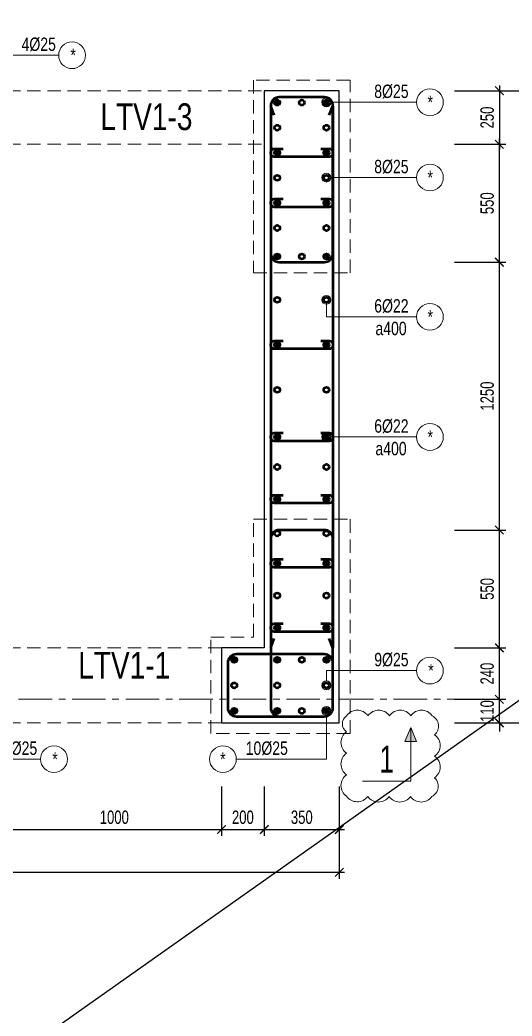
# Model space of a CAD drawing. Header units: millimetres. Extents: x -17374 to 181693, y -29783 to 15580.
# Drawn here: x 124585 to 126882, y 7609 to 12258 of the extents above; entities that cross this region are included whole.
import ezdxf
from ezdxf.enums import TextEntityAlignment as Align

# ---------------------------------------------------------------- set-up
doc = ezdxf.new("R2010")
doc.units = ezdxf.units.MM
doc.header["$LTSCALE"] = 250
doc.header["$MEASUREMENT"] = 0
for name, pattern in [('CENTER', [2, 1.25, -0.25, 0.25, -0.25]), ('CENTER2', [1.125, 0.75, -0.125, 0.125, -0.125]), ('HIDDEN', [0.375, 0.25, -0.125])]:
    doc.linetypes.add(name, pattern=pattern)
for name, color, linetype, lineweight in [('CDC.01.AXIS', 160, 'CENTER2', 13), ('CDC.02.DIM', 1, 'Continuous', 18), ('CDC.03.BORDER', 3, 'Continuous', 25), ('CDC.04.HIDDEN', 8, 'HIDDEN', 15), ('CDC.05.STEEL', 4, 'Continuous', 50), ('CDC.06.TEXT', 2, 'Continuous', 18), ('CDC.11.NOTE', 8, 'Continuous', 18), ('CDC.14.STEELNUM', 9, 'Continuous', 18), ('STEEL_NODE', 6, 'Continuous', 50)]:
    doc.layers.add(name, color=color, linetype=linetype, lineweight=lineweight)
doc.layers.add('CHANGE 2019', color=6, linetype='Continuous', lineweight=18, plot=False)
doc.layers.add('KCS_Plotter', color=11, linetype='Continuous', plot=False)
doc.styles.add('KC_SMTEXT', font='arial.ttf', dxfattribs={"width": 0.7})
doc.styles.add('KCS_SMTEXT', font='arial.ttf', dxfattribs={"width": 0.7})
doc.dimstyles.new('KCS_DIM25', dxfattribs={"dimscale": 25, "dimtxt": 2.5, "dimasz": 1.6, "dimexe": 1.2, "dimexo": 0, "dimgap": 1, "dimtad": 1, "dimdec": 0, "dimzin": 0, "dimdsep": 46, "dimtxsty": 'KCS_SMTEXT', "dimblk": 'ARCHTICK', "dimcen": 0, "dimdle": 1, "dimclrd": 1, "dimclre": 1, "dimclrt": 2, "dimadec": 0, "dimazin": 0, "dimtfac": 1, "dimtdec": 0, "dimtix": 1, "dimtmove": 2, "dimatfit": 3, "dimfxl": 1, "dimtolj": 1, "dimtzin": 0, "dimarcsym": 0})

# ---------------------------------------------------------------- blocks, each defined once
blk = doc.blocks.new('_ArchTick')
at = {"color": 0, "linetype": 'ByBlock', "const_width": 0.15}
blk.add_lwpolyline([(-0.5, -0.5), (0.5, 0.5)], dxfattribs=at)
blk = doc.blocks.new('*D547')
at = {"layer": 'CDC.02.DIM', "color": 1, "lineweight": -2, "transparency": 16777216}
for p, q in [((127022.6, 11952.3), (127022.6, 8952.3)), ((126612.5, 11927.3), (127052.6, 11927.3)), ((126612.5, 8977.3), (127052.6, 8977.3))]:
    blk.add_line(p, q, dxfattribs=at)
at = {"layer": 'Defpoints', "color": 0, "transparency": 16777216}
for p in [(126612.5, 11927.3), (126612.5, 8977.3), (127022.6, 8977.3)]:
    blk.add_point(p, dxfattribs=at)
at = {"layer": 'CDC.02.DIM', "color": 1, "lineweight": -2, "transparency": 16777216, "xscale": 40, "yscale": 40, "zscale": 40}
for p, rotation in [((127022.6, 11927.3), 90), ((127022.6, 8977.3), 270)]:
    blk.add_blockref('_ArchTick', p, dxfattribs=dict(at, rotation=rotation))
at = {"layer": 'CDC.02.DIM', "color": 2, "transparency": 16777216, "insert": (126965.7, 10452.3), "char_height": 62.5, "attachment_point": 5, "rotation": 90, "style": 'KCS_SMTEXT'}
blk.add_mtext('\\A1;2950', dxfattribs=at)
blk = doc.blocks.new('*D548')
at = {"layer": 'CDC.02.DIM', "color": 1, "lineweight": -2, "transparency": 16777216}
for p, q in [((126822.6, 9087.3), (126822.6, 9127.3)), ((126612.5, 9087.3), (126852.6, 9087.3)), ((126822.6, 8977.3), (126822.6, 9087.3)), ((126612.5, 8977.3), (126852.6, 8977.3)), ((126822.6, 8977.3), (126822.6, 8937.3))]:
    blk.add_line(p, q, dxfattribs=at)
at = {"layer": 'Defpoints', "color": 0, "transparency": 16777216}
for p in [(126612.5, 9087.3), (126822.6, 9087.3), (126612.5, 8977.3)]:
    blk.add_point(p, dxfattribs=at)
at = {"layer": 'CDC.02.DIM', "color": 1, "lineweight": -2, "transparency": 16777216, "xscale": 40, "yscale": 40, "zscale": 40}
for p, rotation in [((126822.6, 9087.3), 270), ((126822.6, 8977.3), 90)]:
    blk.add_blockref('_ArchTick', p, dxfattribs=dict(at, rotation=rotation))
at = {"layer": 'CDC.02.DIM', "color": 2, "transparency": 16777216, "insert": (126765.7, 9032.3), "char_height": 62.5, "attachment_point": 5, "rotation": 90, "style": 'KCS_SMTEXT'}
blk.add_mtext('\\A1;110', dxfattribs=at)
blk = doc.blocks.new('*D549')
at = {"layer": 'CDC.02.DIM', "color": 1, "lineweight": -2, "transparency": 16777216}
for p, q in [((126822.6, 9302.3), (126822.6, 9902.3)), ((126612.5, 9877.3), (126852.6, 9877.3)), ((126612.5, 9327.3), (126852.6, 9327.3))]:
    blk.add_line(p, q, dxfattribs=at)
at = {"layer": 'Defpoints', "color": 0, "transparency": 16777216}
for p in [(126612.5, 9877.3), (126822.6, 9877.3), (126612.5, 9327.3)]:
    blk.add_point(p, dxfattribs=at)
at = {"layer": 'CDC.02.DIM', "color": 1, "lineweight": -2, "transparency": 16777216, "xscale": 40, "yscale": 40, "zscale": 40}
for p, rotation in [((126822.6, 9877.3), 90), ((126822.6, 9327.3), 270)]:
    blk.add_blockref('_ArchTick', p, dxfattribs=dict(at, rotation=rotation))
at = {"layer": 'CDC.02.DIM', "color": 2, "transparency": 16777216, "insert": (126765.7, 9602.3), "char_height": 62.5, "attachment_point": 5, "rotation": 90, "style": 'KCS_SMTEXT'}
blk.add_mtext('\\A1;550', dxfattribs=at)
blk = doc.blocks.new('*D557')
at = {"layer": 'CDC.02.DIM', "color": 1, "lineweight": -2, "transparency": 16777216}
for p, q in [((116615.6, 8679.6), (116615.6, 8249.6)), ((126075.6, 8679.6), (126075.6, 8249.6)), ((126100.6, 8279.6), (116590.6, 8279.6))]:
    blk.add_line(p, q, dxfattribs=at)
at = {"layer": 'Defpoints', "color": 0, "transparency": 16777216}
for p in [(116615.6, 8679.6), (126075.6, 8679.6), (116615.6, 8279.6)]:
    blk.add_point(p, dxfattribs=at)
at = {"layer": 'CDC.02.DIM', "color": 1, "lineweight": -2, "transparency": 16777216, "xscale": 40, "yscale": 40, "zscale": 40, "rotation": 180}
blk.add_blockref('_ArchTick', (116615.6, 8279.6), dxfattribs=at)
at = {"layer": 'CDC.02.DIM', "color": 1, "lineweight": -2, "transparency": 16777216, "xscale": 40, "yscale": 40, "zscale": 40}
blk.add_blockref('_ArchTick', (126075.6, 8279.6), dxfattribs=at)
at = {"layer": 'CDC.02.DIM', "color": 2, "transparency": 16777216, "insert": (121345.6, 8336.6), "char_height": 62.5, "attachment_point": 5, "style": 'KCS_SMTEXT'}
blk.add_mtext('\\A1;9460', dxfattribs=at)
blk = doc.blocks.new('*D567')
at = {"layer": 'CDC.02.DIM', "color": 1, "lineweight": -2, "transparency": 16777216}
for p, q in [((124525.6, 8679.6), (124525.6, 8449.6)), ((125525.6, 8679.6), (125525.6, 8449.6)), ((124500.6, 8479.6), (125550.6, 8479.6))]:
    blk.add_line(p, q, dxfattribs=at)
at = {"layer": 'Defpoints', "color": 0, "transparency": 16777216}
for p in [(124525.6, 8679.6), (125525.6, 8679.6), (125525.6, 8479.6)]:
    blk.add_point(p, dxfattribs=at)
at = {"layer": 'CDC.02.DIM', "color": 1, "lineweight": -2, "transparency": 16777216, "xscale": 40, "yscale": 40, "zscale": 40, "rotation": 180}
blk.add_blockref('_ArchTick', (124525.6, 8479.6), dxfattribs=at)
at = {"layer": 'CDC.02.DIM', "color": 1, "lineweight": -2, "transparency": 16777216, "xscale": 40, "yscale": 40, "zscale": 40}
blk.add_blockref('_ArchTick', (125525.6, 8479.6), dxfattribs=at)
at = {"layer": 'CDC.02.DIM', "color": 2, "transparency": 16777216, "insert": (125025.6, 8536.5), "char_height": 62.5, "attachment_point": 5, "style": 'KCS_SMTEXT'}
blk.add_mtext('\\A1;1000', dxfattribs=at)
blk = doc.blocks.new('*D568')
at = {"layer": 'CDC.02.DIM', "color": 1, "lineweight": -2, "transparency": 16777216}
for p, q in [((125725.6, 8679.6), (125725.6, 8449.6)), ((126075.6, 8679.6), (126075.6, 8449.6)), ((125700.6, 8479.6), (126100.6, 8479.6))]:
    blk.add_line(p, q, dxfattribs=at)
at = {"layer": 'Defpoints', "color": 0, "transparency": 16777216}
for p in [(125725.6, 8679.6), (126075.6, 8679.6), (126075.6, 8479.6)]:
    blk.add_point(p, dxfattribs=at)
at = {"layer": 'CDC.02.DIM', "color": 1, "lineweight": -2, "transparency": 16777216, "xscale": 40, "yscale": 40, "zscale": 40, "rotation": 180}
blk.add_blockref('_ArchTick', (125725.6, 8479.6), dxfattribs=at)
at = {"layer": 'CDC.02.DIM', "color": 1, "lineweight": -2, "transparency": 16777216, "xscale": 40, "yscale": 40, "zscale": 40}
blk.add_blockref('_ArchTick', (126075.6, 8479.6), dxfattribs=at)
at = {"layer": 'CDC.02.DIM', "color": 2, "transparency": 16777216, "insert": (125900.6, 8536.5), "char_height": 62.5, "attachment_point": 5, "style": 'KCS_SMTEXT'}
blk.add_mtext('\\A1;350', dxfattribs=at)
blk = doc.blocks.new('*D569')
at = {"layer": 'CDC.02.DIM', "color": 1, "lineweight": -2, "transparency": 16777216}
for p, q in [((125525.6, 8679.6), (125525.6, 8449.6)), ((125725.6, 8679.6), (125725.6, 8449.6)), ((125500.6, 8479.6), (125750.6, 8479.6))]:
    blk.add_line(p, q, dxfattribs=at)
at = {"layer": 'Defpoints', "color": 0, "transparency": 16777216}
for p in [(125525.6, 8679.6), (125725.6, 8679.6), (125725.6, 8479.6)]:
    blk.add_point(p, dxfattribs=at)
at = {"layer": 'CDC.02.DIM', "color": 1, "lineweight": -2, "transparency": 16777216, "xscale": 40, "yscale": 40, "zscale": 40, "rotation": 180}
blk.add_blockref('_ArchTick', (125525.6, 8479.6), dxfattribs=at)
at = {"layer": 'CDC.02.DIM', "color": 1, "lineweight": -2, "transparency": 16777216, "xscale": 40, "yscale": 40, "zscale": 40}
blk.add_blockref('_ArchTick', (125725.6, 8479.6), dxfattribs=at)
at = {"layer": 'CDC.02.DIM', "color": 2, "transparency": 16777216, "insert": (125625.6, 8536.5), "char_height": 62.5, "attachment_point": 5, "style": 'KCS_SMTEXT'}
blk.add_mtext('\\A1;200', dxfattribs=at)
blk = doc.blocks.new('*D532')
at = {"layer": 'CDC.02.DIM', "color": 1, "lineweight": -2, "transparency": 16777216}
for p, q in [((126822.6, 9062.3), (126822.6, 9352.3)), ((126612.5, 9327.3), (126852.6, 9327.3)), ((126612.5, 9087.3), (126852.6, 9087.3))]:
    blk.add_line(p, q, dxfattribs=at)
at = {"layer": 'Defpoints', "color": 0, "transparency": 16777216}
for p in [(126612.5, 9327.3), (126822.6, 9327.3), (126612.5, 9087.3)]:
    blk.add_point(p, dxfattribs=at)
at = {"layer": 'CDC.02.DIM', "color": 1, "lineweight": -2, "transparency": 16777216, "xscale": 40, "yscale": 40, "zscale": 40}
for p, rotation in [((126822.6, 9327.3), 90), ((126822.6, 9087.3), 270)]:
    blk.add_blockref('_ArchTick', p, dxfattribs=dict(at, rotation=rotation))
at = {"layer": 'CDC.02.DIM', "color": 2, "transparency": 16777216, "insert": (126765.7, 9207.3), "char_height": 62.5, "attachment_point": 5, "rotation": 90, "style": 'KCS_SMTEXT'}
blk.add_mtext('\\A1;240', dxfattribs=at)
blk = doc.blocks.new('*D534')
at = {"layer": 'CDC.02.DIM', "color": 1, "lineweight": -2, "transparency": 16777216}
for p, q in [((126822.6, 11952.3), (126822.6, 11652.3)), ((126612.5, 11927.3), (126852.6, 11927.3)), ((126612.5, 11677.3), (126852.6, 11677.3))]:
    blk.add_line(p, q, dxfattribs=at)
at = {"layer": 'Defpoints', "color": 0, "transparency": 16777216}
for p in [(126612.5, 11927.3), (126612.5, 11677.3), (126822.6, 11677.3)]:
    blk.add_point(p, dxfattribs=at)
at = {"layer": 'CDC.02.DIM', "color": 1, "lineweight": -2, "transparency": 16777216, "xscale": 40, "yscale": 40, "zscale": 40}
for p, rotation in [((126822.6, 11927.3), 90), ((126822.6, 11677.3), 270)]:
    blk.add_blockref('_ArchTick', p, dxfattribs=dict(at, rotation=rotation))
at = {"layer": 'CDC.02.DIM', "color": 2, "transparency": 16777216, "insert": (126765.7, 11802.3), "char_height": 62.5, "attachment_point": 5, "rotation": 90, "style": 'KCS_SMTEXT'}
blk.add_mtext('\\A1;250', dxfattribs=at)
blk = doc.blocks.new('*D535')
at = {"layer": 'CDC.02.DIM', "color": 1, "lineweight": -2, "transparency": 16777216}
for p, q in [((126612.5, 11677.3), (126852.6, 11677.3)), ((126822.6, 11102.3), (126822.6, 11702.3)), ((126612.5, 11127.3), (126852.6, 11127.3))]:
    blk.add_line(p, q, dxfattribs=at)
at = {"layer": 'Defpoints', "color": 0, "transparency": 16777216}
for p in [(126612.5, 11677.3), (126822.6, 11677.3), (126612.5, 11127.3)]:
    blk.add_point(p, dxfattribs=at)
at = {"layer": 'CDC.02.DIM', "color": 1, "lineweight": -2, "transparency": 16777216, "xscale": 40, "yscale": 40, "zscale": 40}
for p, rotation in [((126822.6, 11677.3), 90), ((126822.6, 11127.3), 270)]:
    blk.add_blockref('_ArchTick', p, dxfattribs=dict(at, rotation=rotation))
at = {"layer": 'CDC.02.DIM', "color": 2, "transparency": 16777216, "insert": (126765.7, 11402.3), "char_height": 62.5, "attachment_point": 5, "rotation": 90, "style": 'KCS_SMTEXT'}
blk.add_mtext('\\A1;550', dxfattribs=at)
blk = doc.blocks.new('*D536')
at = {"layer": 'CDC.02.DIM', "color": 1, "lineweight": -2, "transparency": 16777216}
for p, q in [((126612.5, 11127.3), (126852.6, 11127.3)), ((126822.6, 9852.3), (126822.6, 11152.3)), ((126612.5, 9877.3), (126852.6, 9877.3))]:
    blk.add_line(p, q, dxfattribs=at)
at = {"layer": 'Defpoints', "color": 0, "transparency": 16777216}
for p in [(126612.5, 11127.3), (126822.6, 11127.3), (126612.5, 9877.3)]:
    blk.add_point(p, dxfattribs=at)
at = {"layer": 'CDC.02.DIM', "color": 1, "lineweight": -2, "transparency": 16777216, "xscale": 40, "yscale": 40, "zscale": 40}
for p, rotation in [((126822.6, 11127.3), 90), ((126822.6, 9877.3), 270)]:
    blk.add_blockref('_ArchTick', p, dxfattribs=dict(at, rotation=rotation))
at = {"layer": 'CDC.02.DIM', "color": 2, "transparency": 16777216, "insert": (126765.7, 10502.3), "char_height": 62.5, "attachment_point": 5, "rotation": 90, "style": 'KCS_SMTEXT'}
blk.add_mtext('\\A1;1250', dxfattribs=at)
blk = doc.blocks.new('GCHN')
at = {"layer": 'CDC.06.TEXT'}
h = blk.add_hatch(color=4, dxfattribs=at)
h.dxf.hatch_style = 1
h.paths.add_polyline_path([(0, 500), (-53.8, 370.1), (53.8, 370.1)])
at = {"layer": 'CDC.06.TEXT', "color": 4}
for p, q in [((0, 500), (-53.8, 370.1)), ((0, 0), (0, 500)), ((0, 500), (53.8, 370.1)), ((-53.8, 370.1), (53.8, 370.1)), ((-450, 0), (0, 0))]:
    blk.add_line(p, q, dxfattribs=at)
at = {"layer": 'CDC.06.TEXT', "color": 4, "style": 'KCS_SMTEXT', "width": 0.7}
blk.add_attdef('T', text='', height=250, dxfattribs=at).set_placement((-225, 205), align=Align.MIDDLE)

msp = doc.modelspace()

# ---------------------------------------------------------------- hatches: boundary and pattern name
at = {"layer": 'STEEL_NODE'}
h = msp.add_hatch(color=1, dxfattribs=at)
h.dxf.hatch_style = 1
h.paths.add_polyline_path([(125798.31, 11871.9, 1), (125773.31, 11871.9, 1)])
h = msp.add_hatch(color=1, dxfattribs=at)
h.dxf.hatch_style = 1
h.paths.add_polyline_path([(125773.31, 11871.9, -1), (125798.31, 11871.9, -1)])
h = msp.add_hatch(color=1, dxfattribs=at)
h.dxf.hatch_style = 1
h.paths.add_polyline_path([(126002.91, 11871.9, -1), (126027.91, 11871.9, -1)])
h = msp.add_hatch(color=1, dxfattribs=at)
h.dxf.hatch_style = 1
h.paths.add_polyline_path([(126027.91, 11871.9, 1), (126002.91, 11871.9, 1)])
h = msp.add_hatch(color=1, dxfattribs=at)
h.dxf.hatch_style = 1
h.paths.add_polyline_path([(125798.31, 11637.81, 1), (125773.31, 11637.81, 1)])
h = msp.add_hatch(color=1, dxfattribs=at)
h.dxf.hatch_style = 1
h.paths.add_polyline_path([(125773.31, 11637.81, -1), (125798.31, 11637.81, -1)])
h = msp.add_hatch(color=1, dxfattribs=at)
h.dxf.hatch_style = 1
h.paths.add_polyline_path([(126002.91, 11637.81, -1), (126027.91, 11637.81, -1)])
h = msp.add_hatch(color=1, dxfattribs=at)
h.dxf.hatch_style = 1
h.paths.add_polyline_path([(126027.91, 11637.81, 1), (126002.91, 11637.81, 1)])
h = msp.add_hatch(color=1, dxfattribs=at)
h.dxf.hatch_style = 1
h.paths.add_polyline_path([(125798.31, 11403.71, 1), (125773.31, 11403.71, 1)])
h = msp.add_hatch(color=1, dxfattribs=at)
h.dxf.hatch_style = 1
h.paths.add_polyline_path([(125773.31, 11403.71, -1), (125798.31, 11403.71, -1)])
h = msp.add_hatch(color=1, dxfattribs=at)
h.dxf.hatch_style = 1
h.paths.add_polyline_path([(126002.91, 11403.71, -1), (126027.91, 11403.71, -1)])
h = msp.add_hatch(color=1, dxfattribs=at)
h.dxf.hatch_style = 1
h.paths.add_polyline_path([(126027.91, 11403.71, 1), (126002.91, 11403.71, 1)])
h = msp.add_hatch(color=1, dxfattribs=at)
h.dxf.hatch_style = 1
h.paths.add_polyline_path([(125798.31, 11153.71, -1), (125773.31, 11153.71, -1)])
h = msp.add_hatch(color=1, dxfattribs=at)
h.dxf.hatch_style = 1
h.paths.add_polyline_path([(126002.91, 11153.71, 1), (126027.91, 11153.71, 1)])
h = msp.add_hatch(color=1, dxfattribs=at)
h.dxf.hatch_style = 1
h.paths.add_polyline_path([(125798.31, 10741.4, -1), (125773.31, 10741.4, -1)])
h = msp.add_hatch(color=1, dxfattribs=at)
h.dxf.hatch_style = 1
h.paths.add_polyline_path([(126002.91, 10741.4, 1), (126027.91, 10741.4, 1)])
h = msp.add_hatch(color=1, dxfattribs=at)
h.dxf.hatch_style = 1
h.paths.add_polyline_path([(125798.31, 10311.4, -1), (125773.31, 10311.4, -1)])
h = msp.add_hatch(color=1, dxfattribs=at)
h.dxf.hatch_style = 1
h.paths.add_polyline_path([(126002.91, 10311.4, 1), (126027.91, 10311.4, 1)])
h = msp.add_hatch(color=1, dxfattribs=at)
h.dxf.hatch_style = 1
h.paths.add_polyline_path([(125798.31, 10021.4, -1), (125773.31, 10021.4, -1)])
h = msp.add_hatch(color=1, dxfattribs=at)
h.dxf.hatch_style = 1
h.paths.add_polyline_path([(126002.91, 10021.4, 1), (126027.91, 10021.4, 1)])
h = msp.add_hatch(color=1, dxfattribs=at)
h.dxf.hatch_style = 1
h.paths.add_polyline_path([(125798.31, 9721.4, -1), (125773.31, 9721.4, -1)])
h = msp.add_hatch(color=1, dxfattribs=at)
h.dxf.hatch_style = 1
h.paths.add_polyline_path([(126002.91, 9721.4, 1), (126027.91, 9721.4, 1)])
h = msp.add_hatch(color=1, dxfattribs=at)
h.dxf.hatch_style = 1
h.paths.add_polyline_path([(125798.31, 9421.4, -1), (125773.31, 9421.4, -1)])
h = msp.add_hatch(color=1, dxfattribs=at)
h.dxf.hatch_style = 1
h.paths.add_polyline_path([(126002.91, 9421.4, 1), (126027.91, 9421.4, 1)])
h = msp.add_hatch(color=1, dxfattribs=at)
h.dxf.hatch_style = 1
h.paths.add_polyline_path([(125597.98, 9271.4, 1), (125572.98, 9271.4, 1)])
h = msp.add_hatch(color=1, dxfattribs=at)
h.dxf.hatch_style = 1
h.paths.add_polyline_path([(125798.31, 9271.4, 1), (125773.31, 9271.4, 1)])
h = msp.add_hatch(color=1, dxfattribs=at)
h.dxf.hatch_style = 1
h.paths.add_polyline_path([(126002.91, 9271.4, -1), (126027.91, 9271.4, -1)])
h = msp.add_hatch(color=1, dxfattribs=at)
h.dxf.hatch_style = 1
h.paths.add_polyline_path([(125597.98, 9033.23, -1), (125572.98, 9033.23, -1)])
h = msp.add_hatch(color=1, dxfattribs=at)
h.dxf.hatch_style = 1
h.paths.add_polyline_path([(125572.98, 9033.23, 1), (125597.98, 9033.23, 1)])
h = msp.add_hatch(color=1, dxfattribs=at)
h.dxf.hatch_style = 1
h.paths.add_polyline_path([(125798.31, 9033.23, -1), (125773.31, 9033.23, -1)])
h = msp.add_hatch(color=1, dxfattribs=at)
h.dxf.hatch_style = 1
h.paths.add_polyline_path([(125773.31, 9033.23, 1), (125798.31, 9033.23, 1)])
h = msp.add_hatch(color=1, dxfattribs=at)
h.dxf.hatch_style = 1
h.paths.add_polyline_path([(126002.91, 9033.23, 1), (126027.91, 9033.23, 1)])
h = msp.add_hatch(color=1, dxfattribs=at)
h.dxf.hatch_style = 1
h.paths.add_polyline_path([(126027.91, 9033.23, -1), (126002.91, 9033.23, -1)])

# ---------------------------------------------------------------- linework, layer by layer
at = {"layer": 'CDC.01.AXIS', "linetype": 'CENTER', "ltscale": 0.5}
msp.add_line((116078.72, 9087.31), (126612.51, 9087.31), dxfattribs=at)
at = {"layer": 'CDC.03.BORDER'}
msp.add_lwpolyline([(126075.61, 11927.31), (125725.61, 11927.31), (125725.61, 9327.31), (125525.61, 9327.31), (125525.61, 8977.31), (126075.61, 8977.31), (126075.61, 11927.31)], dxfattribs=at)
at = {"layer": 'CDC.04.HIDDEN'}
for p, q in [((124525.61, 11927.31), (125725.61, 11927.31)), ((124525.61, 11677.31), (125725.61, 11677.31)), ((124525.61, 9327.31), (125525.61, 9327.31)), ((124525.61, 8977.31), (125525.61, 8977.31))]:
    msp.add_line(p, q, dxfattribs=at)
for points in [[(126125.61, 11077.33), (126125.61, 11977.31), (125675.61, 11977.31), (125675.61, 11077.33)], [(126125.61, 9927.31), (126125.61, 8927.31), (125476.09, 8927.31), (125476.09, 9377.26), (125675.61, 9377.26), (125675.61, 9927.31), (126125.61, 9927.31)]]:
    msp.add_lwpolyline(points, close=True, dxfattribs=at)
at = {"layer": 'CDC.05.STEEL'}
for points in [[(125795.61, 11897.22, 0.4142136), (125755.61, 11857.22), (125755.61, 11167.33, 0.4142136), (125795.61, 11127.33), (126005.61, 11127.33, 0.4142136), (126045.61, 11167.33), (126045.61, 11857.22, 0.4142136), (126005.61, 11897.22)], [(126005.61, 9007.31, 0.4142136), (126045.61, 9047.31), (126045.61, 9837.31, 0.4142136), (126005.61, 9877.31), (125795.61, 9877.31, 0.4142136), (125755.61, 9837.31), (125755.61, 9047.31, 0.4142136), (125795.61, 9007.31)], [(125555.28, 9047.31, 0.4142136), (125595.28, 9007.31), (126005.61, 9007.31, 0.4142136), (126045.61, 9047.31), (126045.61, 9257.31, 0.4142136), (126005.61, 9297.31), (125595.28, 9297.31, 0.4142136), (125555.28, 9257.31)]]:
    msp.add_lwpolyline(points, format="xyb", close=True, dxfattribs=at)
for points in [[(125772.39, 11813.87), (125755.61, 11857.22), (125755.61, 9327.31), (125772.38, 9370.66)], [(126028.84, 11813.87), (126045.61, 11857.22), (126045.61, 9327.31), (126028.84, 9370.66)]]:
    msp.add_lwpolyline(points, dxfattribs=at)
for points in [[(125989.99, 11656.88), (126029.36, 11656.88, -0.4142136), (126045.61, 11640.63), (126045.61, 11634.98, -0.4142136), (126029.36, 11618.73), (125772.16, 11618.73, -0.4142136), (125755.9, 11634.98), (125755.9, 11640.63, -0.4142136), (125772.16, 11656.88), (125813.95, 11656.88)], [(125989.99, 11422.79), (126029.36, 11422.79, -0.4142136), (126045.61, 11406.53), (126045.61, 11400.89, -0.4142136), (126029.36, 11384.64), (125772.16, 11384.64, -0.4142136), (125755.9, 11400.89), (125755.9, 11406.53, -0.4142136), (125772.16, 11422.79), (125813.95, 11422.79)], [(125989.99, 10760.48), (126029.36, 10760.48, -0.4142136), (126045.61, 10744.22), (126045.61, 10738.58, -0.4142136), (126029.36, 10722.33), (125772.16, 10722.33, -0.4142136), (125755.91, 10738.58), (125755.91, 10744.22, -0.4142136), (125772.16, 10760.48), (125813.95, 10760.48)], [(125989.99, 10330.48), (126029.36, 10330.48, -0.4142136), (126045.61, 10314.22), (126045.61, 10308.58, -0.4142136), (126029.36, 10292.33), (125772.16, 10292.33, -0.4142136), (125755.91, 10308.58), (125755.91, 10314.22, -0.4142136), (125772.16, 10330.48), (125813.95, 10330.48)], [(125989.99, 10040.48), (126029.36, 10040.48, -0.4142136), (126045.61, 10024.22), (126045.61, 10018.58, -0.4142136), (126029.36, 10002.33), (125772.16, 10002.33, -0.4142136), (125755.91, 10018.58), (125755.91, 10024.22, -0.4142136), (125772.16, 10040.48), (125813.95, 10040.48)], [(125989.99, 9740.48), (126029.36, 9740.48, -0.4142136), (126045.61, 9724.22), (126045.61, 9718.58, -0.4142136), (126029.36, 9702.33), (125772.16, 9702.33, -0.4142136), (125755.91, 9718.58), (125755.91, 9724.22, -0.4142136), (125772.16, 9740.48), (125813.95, 9740.48)], [(125989.99, 9440.48), (126029.36, 9440.48, -0.4142136), (126045.61, 9424.22), (126045.61, 9418.58, -0.4142136), (126029.36, 9402.33), (125772.16, 9402.33, -0.4142136), (125755.91, 9418.58), (125755.91, 9424.22, -0.4142136), (125772.16, 9440.48), (125813.95, 9440.48)]]:
    msp.add_lwpolyline(points, format="xyb", dxfattribs=at)
at = {"layer": 'CDC.11.NOTE', "color": 1}
for p, q in [((126036.25, 11873.39), (126435.96, 11873.39)), ((126036.25, 11522.25), (126435.96, 11522.25)), ((126015.41, 10930.57), (126015.41, 10872.12)), ((126015.41, 10872.12), (126435.96, 10872.12)), ((126036.25, 10311.4), (126435.96, 10311.4))]:
    msp.add_line(p, q, dxfattribs=at)
for points in [[(124468.87, 11892.23), (124468.87, 12093), (124766.13, 12093)], [(126015.41, 9173.15), (126015.41, 9221.36), (126435.96, 9221.36)], [(124464.95, 9012.39), (124464.95, 8807.97), (124681.71, 8807.97)], [(126015.41, 9012.39), (126015.41, 8807.97), (125594.87, 8807.97)]]:
    msp.add_lwpolyline(points, dxfattribs=at)
for centre in [(126015.41, 11873.29), (126015.41, 11522.16), (126015.41, 10951.4), (126015.41, 10311.4), (126015.41, 9152.31), (126015.41, 9033.23)]:
    msp.add_circle(centre, 20.83, dxfattribs=at)
at = {"layer": 'CDC.14.STEELNUM'}
for centre in [(124828.63, 12093), (126498.46, 11873.39), (126498.46, 11522.25), (126498.46, 10872.12), (126498.46, 10311.4), (126498.46, 9221.36), (124744.21, 8807.97), (125532.37, 8807.97)]:
    msp.add_circle(centre, 62.5, dxfattribs=at)
at = {"layer": 'CHANGE 2019'}
msp.add_lwpolyline([(126109.49, 9010.49, -0.5205671), (126209.49, 9010.49, -0.5205671), (126309.49, 9010.49, -0.5205671), (126409.49, 9010.49, -0.5205671), (126509.49, 9010.49, -0.5205671), (126520.52, 8921.52, -0.5205671), (126520.52, 8821.52, -0.5205671), (126520.52, 8721.52, -0.5205671), (126508.07, 8633.97, -0.5205671), (126408.07, 8633.97, -0.5205671), (126308.07, 8633.97, -0.5205671), (126208.07, 8633.97, -0.5205671), (126109.49, 8635.39, -0.5205671), (126109.49, 8735.39, -0.5205671), (126109.49, 8835.39, -0.5205671), (126109.49, 8935.39, -0.5205671)], format="xyb", close=True, dxfattribs=at)
at = {"layer": 'KCS_Plotter'}
msp.add_line((114054.41, 0), (136113.15, 15580.13), dxfattribs=at)
at = {"layer": 'STEEL_NODE', "color": 3}
for centre in [(125785.81, 11871.9), (125785.81, 11871.9), (125900.61, 11871.9), (125900.61, 11871.9), (126015.41, 11871.9), (126015.41, 11871.9), (125785.81, 11754.85), (125785.81, 11754.85), (126015.41, 11754.85), (126015.41, 11754.85), (125785.81, 11637.81), (125785.81, 11637.81), (126015.41, 11637.81), (126015.41, 11637.81), (125785.81, 11520.76), (125785.81, 11520.76), (126015.41, 11520.76), (126015.41, 11520.76), (125785.81, 11403.71), (125785.81, 11403.71), (126015.41, 11403.71), (126015.41, 11403.71), (125785.81, 11286.67), (125785.81, 11286.67), (126015.41, 11286.67), (125785.81, 11153.71), (125900.61, 11153.71), (126015.41, 11153.71), (125785.81, 10951.4), (126015.41, 10951.4), (125785.81, 10741.4), (126015.41, 10741.4), (125785.81, 10531.4), (126015.41, 10531.4), (125785.81, 10311.4), (126015.41, 10311.4), (125785.81, 10171.4), (126015.41, 10171.4), (125785.81, 10021.4), (126015.41, 10021.4), (125785.81, 9861.4), (126015.41, 9861.4), (125785.81, 9721.4), (126015.41, 9721.4), (125785.81, 9571.4), (126015.41, 9571.4), (125785.81, 9421.4), (126015.41, 9421.4), (125585.48, 9271.4), (125785.81, 9271.4), (125900.61, 9271.4), (126015.41, 9271.4), (125585.48, 9152.31), (125585.48, 9152.31), (125785.81, 9152.31), (125785.81, 9152.31), (126015.41, 9152.31), (125585.48, 9033.23), (125585.48, 9033.23), (125785.81, 9033.23), (125785.81, 9033.23), (125900.61, 9033.23), (125900.61, 9033.23), (126015.41, 9033.23), (126015.41, 9033.23)]:
    msp.add_circle(centre, 12.5, dxfattribs=at)

# ---------------------------------------------------------------- block references
at = {"layer": 'CDC.06.TEXT', "xscale": 0.5, "yscale": 0.5, "zscale": 0.5}
msp.add_blockref('GCHN', (126408.89, 8705.65), dxfattribs=at).add_auto_attribs({'T': '1'})

# ---------------------------------------------------------------- texts
at = {"layer": 'CDC.06.TEXT', "style": 'KC_SMTEXT', "width": 0.75}
for s, p in [('4%%C25', (124672.94, 12113)), ('8%%C25', (126318.7, 11893.39)), ('8%%C25', (126318.7, 11542.25)), ('6%%C22', (126318.7, 10892.12)), ('a400', (126317, 10786.61)), ('6%%C22', (126318.7, 10331.4)), ('a400', (126317, 10225.9)), ('9%%C25', (126318.7, 9241.36)), ('5%%C25', (124585.95, 8827.97)), ('10%%C25', (125737.2, 8827.97))]:
    msp.add_text(s, height=62.5, dxfattribs=at).set_placement(p, align=Align.CENTER)
at = {"layer": 'CDC.06.TEXT', "color": 4, "style": 'KCS_SMTEXT', "width": 0.75}
for s, p in [('LTV1-3', (125175.64, 11743.53)), ('LTV1-1', (125071.91, 9183.7))]:
    msp.add_text(s, height=125, dxfattribs=at).set_placement(p, align=Align.CENTER)
at = {"layer": 'CDC.14.STEELNUM', "color": 2, "style": 'KC_SMTEXT', "width": 0.75}
for p in [(124833.52, 12093), (126500, 11873.39), (126500, 11522.25), (126500, 10872.12), (126500, 10311.4), (126503.35, 9221.36), (124749.1, 8807.97), (125532.37, 8807.97)]:
    msp.add_text('*', height=62.5, dxfattribs=at).set_placement(p, align=Align.MIDDLE_CENTER)

# ---------------------------------------------------------------- dimensions: what is measured, and where the dimension line sits
at = {"layer": 'CDC.02.DIM'}
for base, p1, p2, angle, picture, middle in [((127022.59, 8977.31), (126612.51, 11927.31), (126612.51, 8977.31), 270, '*D547', (126965.67, 10452.31)), ((126822.59, 11677.31), (126612.51, 11927.31), (126612.51, 11677.31), 90, '*D534', (126765.67, 11802.31)), ((126822.59, 11677.31), (126612.51, 11127.33), (126612.51, 11677.31), 90, '*D535', (126765.67, 11402.32)), ((126822.59, 11127.33), (126612.51, 9877.31), (126612.51, 11127.33), 90, '*D536', (126765.67, 10502.32)), ((126822.59, 9877.31), (126612.51, 9327.31), (126612.51, 9877.31), 90, '*D549', (126765.67, 9602.31)), ((126822.59, 9327.31), (126612.51, 9087.31), (126612.51, 9327.31), 90, '*D532', (126765.67, 9207.31)), ((126822.59, 9087.31), (126612.51, 8977.31), (126612.51, 9087.31), 90, '*D548', (126765.67, 9032.31)), ((116615.61, 8279.65), (126075.61, 8679.57), (116615.61, 8679.57), 180, '*D557', (121345.61, 8336.56))]:
    dim = msp.add_linear_dim(base=base, p1=p1, p2=p2, angle=angle, dimstyle='KCS_DIM25', dxfattribs=at)
    dim.commit()
    dim.dimension.update_dxf_attribs({"geometry": picture, "text_midpoint": middle})
for base, p1, p2, picture, middle in [((125525.61, 8479.57), (124525.61, 8679.57), (125525.61, 8679.57), '*D567', (125025.61, 8536.48)), ((125725.61, 8479.57), (125525.61, 8679.57), (125725.61, 8679.57), '*D569', (125625.61, 8536.48)), ((126075.61, 8479.57), (125725.61, 8679.57), (126075.61, 8679.57), '*D568', (125900.61, 8536.5))]:
    dim = msp.add_linear_dim(base=base, p1=p1, p2=p2, dimstyle='KCS_DIM25', dxfattribs=at)
    dim.commit()
    dim.dimension.update_dxf_attribs({"geometry": picture, "text_midpoint": middle})

doc.saveas('drawing.dxf')
